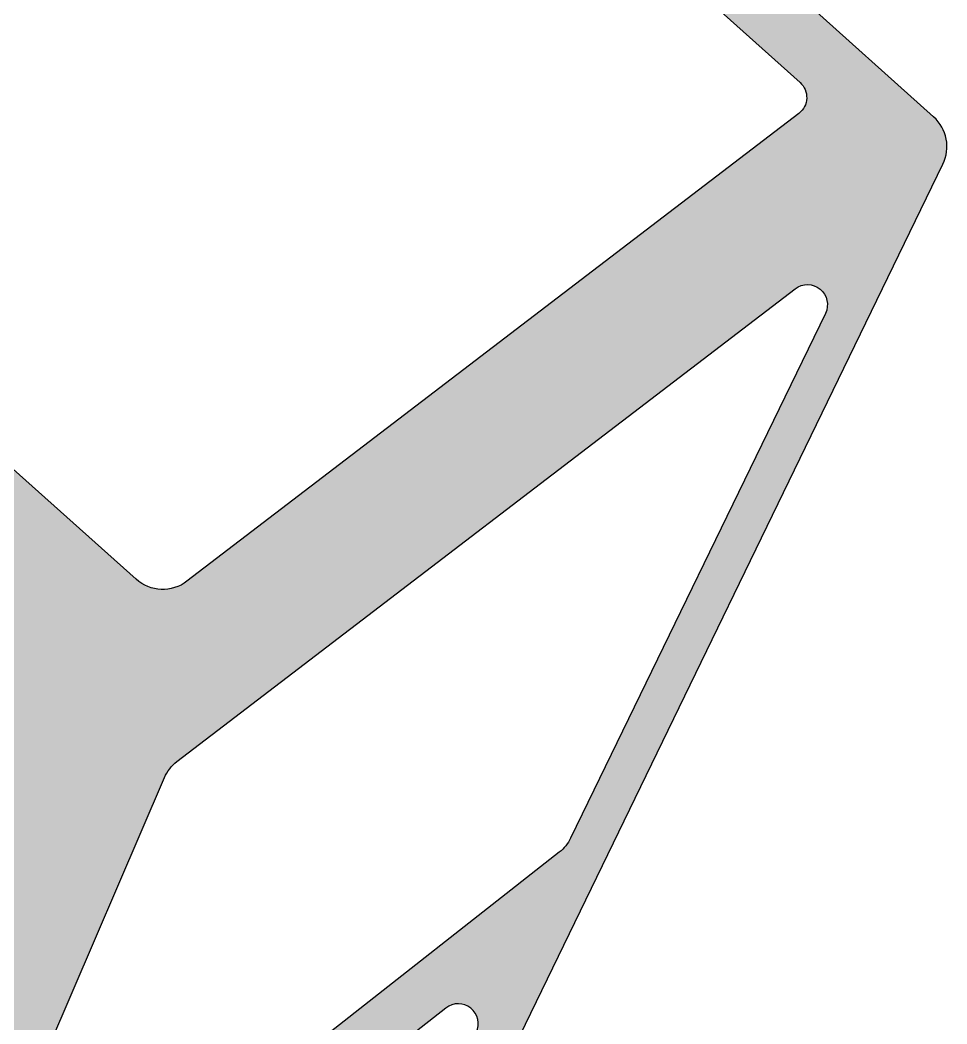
# Model space of a CAD drawing. Extents: x 181 to 485, y 440 to 775.
# Drawn here: x 439 to 485.4, y 601.4 to 651.6 of the extents above; entities that cross this region are included whole.
import ezdxf

# ---------------------------------------------------------------- set-up
doc = ezdxf.new("R2010")
doc.units = 0
doc.layers.add('LAYER_01', color=7, linetype='CONTINUOUS')

# ---------------------------------------------------------------- blocks, each defined once
blk = doc.blocks.new('*U1')
at = {"layer": 'LAYER_01', "linetype": 'CONTINUOUS'}
for points in [[(459.491, 665.081), (459.491, 669.357), (478.02, 648.451)], [(478.02, 648.451), (459.491, 669.357), (478.02, 652.727)], [(478.02, 648.451), (478.02, 652.727), (478.04, 648.433)], [(478.04, 648.433), (478.02, 652.727), (478.04, 652.709)], [(478.04, 648.433), (478.04, 652.709), (478.059, 648.414)], [(478.059, 648.414), (478.04, 652.709), (478.059, 652.692)], [(478.059, 648.414), (478.059, 652.692), (478.078, 648.395)], [(478.078, 648.395), (478.059, 652.692), (478.078, 652.675)], [(478.078, 648.395), (478.078, 652.675), (478.096, 648.375)], [(478.096, 648.375), (478.078, 652.675), (478.096, 652.658)], [(478.096, 648.375), (478.096, 652.658), (478.114, 648.354)], [(478.114, 648.354), (478.096, 652.658), (478.114, 652.642)], [(478.114, 648.354), (478.114, 652.642), (478.132, 648.333)], [(478.132, 648.333), (478.114, 652.642), (478.132, 652.627)], [(478.132, 648.333), (478.132, 652.627), (478.149, 648.312)], [(478.149, 648.312), (478.132, 652.627), (478.149, 652.612)], [(478.149, 648.312), (478.149, 652.612), (478.165, 648.29)], [(478.165, 648.29), (478.149, 652.612), (478.165, 652.597)], [(478.165, 648.29), (478.165, 652.597), (478.181, 648.267)], [(478.181, 648.267), (478.165, 652.597), (478.181, 652.583)], [(478.181, 648.267), (478.181, 652.583), (478.196, 648.244)], [(478.196, 648.244), (478.181, 652.583), (478.196, 652.569)], [(478.196, 648.244), (478.196, 652.569), (478.211, 648.22)], [(478.211, 648.22), (478.196, 652.569), (478.211, 652.556)], [(478.211, 648.22), (478.211, 652.556), (478.225, 648.196)], [(478.225, 648.196), (478.211, 652.556), (478.225, 652.543)], [(478.225, 648.196), (478.225, 652.543), (478.238, 648.172)], [(478.238, 648.172), (478.225, 652.543), (478.238, 652.532)], [(478.238, 648.172), (478.238, 652.532), (478.25, 648.147)], [(478.25, 648.147), (478.238, 652.532), (478.25, 652.52)], [(478.25, 648.147), (478.25, 652.52), (478.262, 648.122)], [(478.262, 648.122), (478.25, 652.52), (478.262, 652.509)], [(478.262, 648.122), (478.262, 652.509), (478.274, 648.096)], [(478.274, 648.096), (478.262, 652.509), (478.274, 652.499)], [(478.274, 648.096), (478.274, 652.499), (478.284, 648.07)], [(478.284, 648.07), (478.274, 652.499), (478.284, 652.49)], [(478.284, 648.07), (478.284, 652.49), (478.294, 648.044)], [(478.294, 648.044), (478.284, 652.49), (478.294, 652.481)], [(478.294, 648.044), (478.294, 652.481), (478.303, 648.018)], [(478.303, 648.018), (478.294, 652.481), (478.303, 652.473)], [(478.303, 648.018), (478.303, 652.473), (478.311, 647.991)], [(478.311, 647.991), (478.303, 652.473), (478.311, 652.466)], [(478.311, 647.991), (478.311, 652.466), (478.319, 647.964)], [(478.319, 647.964), (478.311, 652.466), (478.319, 652.459)], [(478.319, 647.964), (478.319, 652.459), (478.326, 647.937)], [(478.326, 647.937), (478.319, 652.459), (478.326, 652.453)], [(478.326, 647.937), (478.326, 652.453), (478.332, 647.91)], [(478.332, 647.91), (478.326, 652.453), (478.332, 652.447)], [(478.332, 647.91), (478.332, 652.447), (478.337, 647.883)], [(478.337, 647.883), (478.332, 652.447), (478.337, 652.443)], [(478.337, 647.883), (478.337, 652.443), (478.341, 647.856)], [(478.341, 647.856), (478.337, 652.443), (478.341, 652.439)], [(478.341, 647.856), (478.341, 652.439), (478.345, 647.829)], [(478.345, 647.829), (478.341, 652.439), (478.345, 652.435)], [(478.345, 647.829), (478.345, 652.435), (478.348, 647.802)], [(478.348, 647.802), (478.345, 652.435), (478.348, 652.433)], [(478.348, 647.802), (478.348, 652.433), (478.35, 647.775)], [(478.35, 647.775), (478.348, 652.433), (478.35, 652.431)], [(478.35, 647.775), (478.35, 652.431), (478.352, 647.748)], [(478.352, 647.748), (478.35, 652.431), (478.352, 652.429)], [(478.352, 647.748), (478.352, 652.429), (478.352, 647.721)], [(478.352, 647.721), (478.352, 652.429), (478.352, 652.429)], [(478.352, 647.721), (478.352, 652.429), (478.352, 647.694)], [(478.352, 647.694), (478.352, 652.429), (478.352, 652.429)], [(478.352, 638.352), (478.352, 652.429), (478.363, 638.352)], [(478.363, 638.352), (478.352, 652.429), (478.363, 652.419)], [(478.363, 638.352), (478.363, 652.419), (478.384, 638.353)], [(478.384, 638.353), (478.363, 652.419), (478.384, 652.4)], [(478.384, 638.353), (478.384, 652.4), (478.406, 638.353)], [(478.406, 638.353), (478.384, 652.4), (478.406, 652.38)], [(478.406, 638.353), (478.406, 652.38), (478.428, 638.352)], [(478.428, 638.352), (478.406, 652.38), (478.428, 652.361)], [(478.428, 638.352), (478.428, 652.361), (478.45, 638.351)], [(478.45, 638.351), (478.428, 652.361), (478.45, 652.342)], [(478.45, 638.351), (478.45, 652.342), (478.471, 638.349)], [(478.471, 638.349), (478.45, 652.342), (478.471, 652.322)], [(478.471, 638.349), (478.471, 652.322), (478.493, 638.347)], [(478.493, 638.347), (478.471, 652.322), (478.493, 652.303)], [(478.493, 638.347), (478.493, 652.303), (478.514, 638.345)], [(478.514, 638.345), (478.493, 652.303), (478.514, 652.283)], [(478.514, 638.345), (478.514, 652.283), (478.536, 638.342)], [(478.536, 638.342), (478.514, 652.283), (478.536, 652.264)], [(478.536, 638.342), (478.536, 652.264), (478.557, 638.339)], [(478.557, 638.339), (478.536, 652.264), (478.557, 652.245)], [(478.557, 638.339), (478.557, 652.245), (478.578, 638.335)], [(478.578, 638.335), (478.557, 652.245), (478.578, 652.226)], [(478.578, 638.335), (478.578, 652.226), (478.599, 638.33)], [(478.599, 638.33), (478.578, 652.226), (478.599, 652.207)], [(478.599, 638.33), (478.599, 652.207), (478.62, 638.326)], [(478.62, 638.326), (478.599, 652.207), (478.62, 652.188)], [(478.62, 638.326), (478.62, 652.188), (478.641, 638.321)], [(478.641, 638.321), (478.62, 652.188), (478.641, 652.169)], [(478.641, 638.321), (478.641, 652.169), (478.662, 638.315)], [(478.662, 638.315), (478.641, 652.169), (478.662, 652.151)], [(478.662, 638.315), (478.662, 652.151), (478.682, 638.309)], [(478.682, 638.309), (478.662, 652.151), (478.682, 652.133)], [(478.682, 638.309), (478.682, 652.133), (478.703, 638.302)], [(478.703, 638.302), (478.682, 652.133), (478.703, 652.114)], [(478.703, 638.302), (478.703, 652.114), (478.723, 638.296)], [(478.723, 638.296), (478.703, 652.114), (478.723, 652.096)], [(478.723, 638.296), (478.723, 652.096), (478.742, 638.288)], [(478.742, 638.288), (478.723, 652.096), (478.742, 652.079)], [(478.742, 638.288), (478.742, 652.079), (478.762, 638.281)], [(478.762, 638.281), (478.742, 652.079), (478.762, 652.061)], [(478.762, 638.281), (478.762, 652.061), (478.781, 638.273)], [(478.781, 638.273), (478.762, 652.061), (478.781, 652.044)], [(478.781, 638.273), (478.781, 652.044), (478.801, 638.264)], [(478.801, 638.264), (478.781, 652.044), (478.801, 652.026)], [(478.801, 638.264), (478.801, 652.026), (478.819, 638.256)], [(478.819, 638.256), (478.801, 652.026), (478.819, 652.01)], [(478.819, 638.256), (478.819, 652.01), (478.838, 638.247)], [(478.838, 638.247), (478.819, 652.01), (478.838, 651.993)], [(478.838, 638.247), (478.838, 651.993), (478.856, 638.237)], [(478.856, 638.237), (478.838, 651.993), (478.856, 651.976)], [(478.856, 638.237), (478.856, 651.976), (478.874, 638.227)], [(478.874, 638.227), (478.856, 651.976), (478.874, 651.96)], [(478.874, 638.227), (478.874, 651.96), (478.892, 638.217)], [(478.892, 638.217), (478.874, 651.96), (478.892, 651.944)], [(478.892, 638.217), (478.892, 651.944), (478.91, 638.207)], [(478.91, 638.207), (478.892, 651.944), (478.91, 651.929)], [(478.91, 638.207), (478.91, 651.929), (478.927, 638.196)], [(478.927, 638.196), (478.91, 651.929), (478.927, 651.913)], [(478.927, 638.196), (478.927, 651.913), (478.943, 638.185)], [(478.943, 638.185), (478.927, 651.913), (478.943, 651.898)], [(478.943, 638.185), (478.943, 651.898), (478.96, 638.174)], [(478.96, 638.174), (478.943, 651.898), (478.96, 651.883)], [(478.96, 638.174), (478.96, 651.883), (478.976, 638.163)], [(478.976, 638.163), (478.96, 651.883), (478.976, 651.869)], [(478.976, 638.163), (478.976, 651.869), (478.992, 638.151)], [(478.992, 638.151), (478.976, 651.869), (478.992, 651.855)], [(478.992, 638.151), (478.992, 651.855), (479.007, 638.139)], [(479.007, 638.139), (478.992, 651.855), (479.007, 651.841)], [(479.007, 638.139), (479.007, 651.841), (479.023, 638.127)], [(479.023, 638.127), (479.007, 651.841), (479.023, 651.827)], [(479.023, 638.127), (479.023, 651.827), (479.038, 638.114)], [(479.038, 638.114), (479.023, 651.827), (479.038, 651.814)], [(479.038, 638.114), (479.038, 651.814), (479.052, 638.102)], [(479.052, 638.102), (479.038, 651.814), (479.052, 651.8)], [(479.052, 638.102), (479.052, 651.8), (479.067, 638.088)], [(479.067, 638.088), (479.052, 651.8), (479.067, 651.787)], [(479.067, 638.088), (479.067, 651.787), (479.081, 638.075)], [(479.081, 638.075), (479.067, 651.787), (479.081, 651.774)], [(479.081, 638.075), (479.081, 651.774), (479.096, 638.061)], [(479.096, 638.061), (479.081, 651.774), (479.096, 651.762)], [(479.096, 638.061), (479.096, 651.762), (479.11, 638.047)], [(479.11, 638.047), (479.096, 651.762), (479.11, 651.749)], [(479.11, 638.047), (479.11, 651.749), (479.124, 638.032)], [(479.124, 638.032), (479.11, 651.749), (479.124, 651.736)], [(479.124, 638.032), (479.124, 651.736), (479.137, 638.017)], [(479.137, 638.017), (479.124, 651.736), (479.137, 651.724)], [(479.137, 638.017), (479.137, 651.724), (479.151, 638.002)], [(479.151, 638.002), (479.137, 651.724), (479.151, 651.712)], [(479.151, 638.002), (479.151, 651.712), (479.164, 637.986)], [(479.164, 637.986), (479.151, 651.712), (479.164, 651.7)], [(479.164, 637.986), (479.164, 651.7), (479.177, 637.97)], [(479.177, 637.97), (479.164, 651.7), (479.177, 651.689)], [(479.177, 637.97), (479.177, 651.689), (479.189, 637.953)], [(479.189, 637.953), (479.177, 651.689), (479.189, 651.678)], [(479.189, 637.953), (479.189, 651.678), (479.202, 637.937)], [(479.202, 637.937), (479.189, 651.678), (479.202, 651.667)], [(479.202, 637.937), (479.202, 651.667), (479.214, 637.92)], [(479.214, 637.92), (479.202, 651.667), (479.214, 651.656)], [(479.214, 637.92), (479.214, 651.656), (479.225, 637.902)], [(479.225, 637.902), (479.214, 651.656), (479.225, 651.645)], [(479.225, 637.902), (479.225, 651.645), (479.237, 637.884)], [(479.237, 637.884), (479.225, 651.645), (479.237, 651.635)], [(479.237, 637.884), (479.237, 651.635), (479.248, 637.866)], [(479.248, 637.866), (479.237, 651.635), (479.248, 651.625)], [(479.248, 637.866), (479.248, 651.625), (479.258, 637.848)], [(479.258, 637.848), (479.248, 651.625), (479.258, 651.616)], [(479.258, 637.848), (479.258, 651.616), (479.269, 637.83)], [(479.269, 637.83), (479.258, 651.616), (479.269, 651.606)], [(479.269, 637.83), (479.269, 651.606), (479.279, 637.811)], [(479.279, 637.811), (479.269, 651.606), (479.279, 651.597)], [(479.279, 637.811), (479.279, 651.597), (479.288, 637.792)], [(479.288, 637.792), (479.279, 651.597), (479.288, 651.589)], [(479.288, 637.792), (479.288, 651.589), (479.297, 637.772)], [(479.297, 637.772), (479.288, 651.589), (479.297, 651.58)], [(479.297, 637.772), (479.297, 651.58), (479.306, 637.753)], [(479.306, 637.753), (479.297, 651.58), (479.306, 651.573)], [(479.306, 637.753), (479.306, 651.573), (479.315, 637.733)], [(479.315, 637.733), (479.306, 651.573), (479.315, 651.565)], [(479.315, 637.733), (479.315, 651.565), (479.323, 637.713)], [(479.323, 637.713), (479.315, 651.565), (479.323, 651.558)], [(479.323, 637.713), (479.323, 651.558), (479.33, 637.692)], [(479.33, 637.692), (479.323, 651.558), (479.33, 651.551)], [(479.33, 637.692), (479.33, 651.551), (479.337, 637.672)], [(479.337, 637.672), (479.33, 651.551), (479.337, 651.545)], [(479.337, 637.672), (479.337, 651.545), (479.344, 637.651)], [(479.344, 637.651), (479.337, 651.545), (479.344, 651.539)], [(479.344, 637.651), (479.344, 651.539), (479.35, 637.631)], [(479.35, 637.631), (479.344, 651.539), (479.35, 651.533)], [(479.35, 637.631), (479.35, 651.533), (479.356, 637.61)], [(479.356, 637.61), (479.35, 651.533), (479.356, 651.528)], [(479.356, 637.61), (479.356, 651.528), (479.361, 637.589)], [(479.361, 637.589), (479.356, 651.528), (479.361, 651.523)], [(479.361, 637.589), (479.361, 651.523), (479.366, 637.568)], [(479.366, 637.568), (479.361, 651.523), (479.366, 651.519)], [(479.366, 637.568), (479.366, 651.519), (479.371, 637.546)], [(479.371, 637.546), (479.366, 651.519), (479.371, 651.515)], [(479.371, 637.546), (479.371, 651.515), (479.375, 637.525)], [(479.375, 637.525), (479.371, 651.515), (479.375, 651.511)], [(479.375, 637.525), (479.375, 651.511), (479.378, 637.504)], [(479.378, 637.504), (479.375, 651.511), (479.378, 651.508)], [(479.378, 637.504), (479.378, 651.508), (479.381, 637.482)], [(479.381, 637.482), (479.378, 651.508), (479.381, 651.505)], [(479.381, 637.482), (479.381, 651.505), (479.384, 637.461)], [(479.384, 637.461), (479.381, 651.505), (479.384, 651.503)], [(479.384, 637.461), (479.384, 651.503), (479.386, 637.439)], [(479.386, 637.439), (479.384, 651.503), (479.386, 651.501)], [(479.386, 637.439), (479.386, 651.501), (479.388, 637.417)], [(479.388, 637.417), (479.386, 651.501), (479.388, 651.5)], [(479.388, 637.417), (479.388, 651.5), (479.389, 637.396)], [(479.389, 637.396), (479.388, 651.5), (479.389, 651.498)], [(479.389, 637.396), (479.389, 651.498), (479.39, 637.374)], [(479.39, 637.374), (479.389, 651.498), (479.39, 651.498)], [(479.39, 637.374), (479.39, 651.498), (479.39, 637.353)], [(479.39, 637.353), (479.39, 651.498), (479.39, 651.498)], [(479.39, 632.489), (479.39, 651.498), (484.7, 643.416)], [(484.7, 643.416), (479.39, 651.498), (484.7, 646.732)], [(478.345, 638.352), (478.342, 647.56), (478.345, 647.587)], [(478.348, 638.352), (478.345, 647.587), (478.348, 647.614)], [(478.345, 638.352), (478.345, 647.587), (478.348, 638.352)], [(478.35, 638.352), (478.348, 647.614), (478.35, 647.641)], [(478.348, 638.352), (478.348, 647.614), (478.35, 638.352)], [(478.352, 638.352), (478.35, 647.641), (478.352, 647.667)], [(478.35, 638.352), (478.35, 647.641), (478.352, 638.352)], [(478.352, 638.352), (478.352, 647.667), (478.352, 647.694)], [(478.352, 638.352), (478.352, 647.667), (478.352, 638.352)], [(478.129, 638.318), (478.117, 647.062), (478.129, 647.076)], [(478.134, 638.319), (478.129, 647.076), (478.134, 647.083)], [(478.129, 638.318), (478.129, 647.076), (478.134, 638.319)], [(478.149, 638.323), (478.134, 647.083), (478.149, 647.103)], [(478.134, 638.319), (478.134, 647.083), (478.149, 638.323)], [(478.151, 638.324), (478.149, 647.103), (478.151, 647.105)], [(478.149, 638.323), (478.149, 647.103), (478.151, 638.324)], [(478.167, 638.328), (478.151, 647.105), (478.167, 647.127)], [(478.151, 638.324), (478.151, 647.105), (478.167, 638.328)], [(478.17, 638.328), (478.167, 647.127), (478.17, 647.131)], [(478.167, 638.328), (478.167, 647.127), (478.17, 638.328)], [(478.183, 638.331), (478.17, 647.131), (478.183, 647.15)], [(478.17, 638.328), (478.17, 647.131), (478.183, 638.331)], [(478.191, 638.333), (478.183, 647.15), (478.191, 647.162)], [(478.183, 638.331), (478.183, 647.15), (478.191, 638.333)], [(478.198, 638.334), (478.191, 647.162), (478.198, 647.173)], [(478.191, 638.333), (478.191, 647.162), (478.198, 638.334)], [(478.212, 638.337), (478.198, 647.173), (478.212, 647.196)], [(478.198, 638.334), (478.198, 647.173), (478.212, 638.337)], [(478.213, 638.337), (478.212, 647.196), (478.213, 647.197)], [(478.212, 638.337), (478.212, 647.196), (478.213, 638.337)], [(478.227, 638.339), (478.213, 647.197), (478.227, 647.221)], [(478.213, 638.337), (478.213, 647.197), (478.227, 638.339)], [(478.233, 638.34), (478.227, 647.221), (478.233, 647.234)], [(478.227, 638.339), (478.227, 647.221), (478.233, 638.34)], [(478.24, 638.341), (478.233, 647.234), (478.24, 647.246)], [(478.233, 638.34), (478.233, 647.234), (478.24, 638.341)], [(478.253, 638.343), (478.24, 647.246), (478.253, 647.271)], [(478.24, 638.341), (478.24, 647.246), (478.253, 638.343)], [(478.255, 638.344), (478.253, 647.271), (478.255, 647.276)], [(478.253, 638.343), (478.253, 647.271), (478.255, 638.344)], [(478.264, 638.345), (478.255, 647.276), (478.264, 647.296)], [(478.255, 638.344), (478.255, 647.276), (478.264, 638.345)], [(478.275, 638.346), (478.264, 647.296), (478.275, 647.322)], [(478.264, 638.345), (478.264, 647.296), (478.275, 638.346)], [(478.276, 638.346), (478.275, 647.322), (478.276, 647.324)], [(478.275, 638.346), (478.275, 647.322), (478.276, 638.346)], [(478.286, 638.347), (478.276, 647.324), (478.286, 647.348)], [(478.276, 638.346), (478.276, 647.324), (478.286, 638.347)], [(478.295, 638.348), (478.286, 647.348), (478.295, 647.374)], [(478.286, 638.347), (478.286, 647.348), (478.295, 638.348)], [(478.298, 638.348), (478.295, 647.374), (478.298, 647.381)], [(478.295, 638.348), (478.295, 647.374), (478.298, 638.348)], [(478.304, 638.349), (478.298, 647.381), (478.304, 647.4)], [(478.298, 638.348), (478.298, 647.381), (478.304, 638.349)], [(478.312, 638.35), (478.304, 647.4), (478.312, 647.426)], [(478.304, 638.349), (478.304, 647.4), (478.312, 638.35)], [(478.319, 638.35), (478.312, 647.426), (478.319, 647.451)], [(478.312, 638.35), (478.312, 647.426), (478.319, 638.35)], [(478.32, 638.35), (478.319, 647.451), (478.32, 647.453)], [(478.319, 638.35), (478.319, 647.451), (478.32, 638.35)], [(478.326, 638.351), (478.32, 647.453), (478.326, 647.48)], [(478.32, 638.35), (478.32, 647.453), (478.326, 638.351)], [(478.332, 638.351), (478.326, 647.48), (478.332, 647.507)], [(478.326, 638.351), (478.326, 647.48), (478.332, 638.351)], [(478.337, 638.351), (478.332, 647.507), (478.337, 647.533)], [(478.332, 638.351), (478.332, 647.507), (478.337, 638.351)], [(478.341, 638.351), (478.337, 647.533), (478.341, 647.556)], [(478.337, 638.351), (478.337, 647.533), (478.341, 638.351)], [(478.342, 638.352), (478.341, 647.556), (478.342, 647.56)], [(478.341, 638.351), (478.341, 647.556), (478.342, 638.352)], [(478.342, 638.352), (478.342, 647.56), (478.345, 638.352)], [(477.783, 638.147), (447.366, 623.533), (477.783, 646.777)], [(477.798, 638.159), (477.783, 646.777), (477.798, 646.789)], [(477.783, 638.147), (477.783, 646.777), (477.798, 638.159)], [(477.814, 638.17), (477.798, 646.789), (477.814, 646.801)], [(477.798, 638.159), (477.798, 646.789), (477.814, 638.17)], [(477.83, 638.181), (477.814, 646.801), (477.83, 646.813)], [(477.814, 638.17), (477.814, 646.801), (477.83, 638.181)], [(477.847, 638.192), (477.83, 646.813), (477.847, 646.826)], [(477.83, 638.181), (477.83, 646.813), (477.847, 638.192)], [(477.864, 638.203), (477.847, 646.826), (477.864, 646.839)], [(477.847, 638.192), (477.847, 646.826), (477.864, 638.203)], [(477.881, 638.213), (477.864, 646.839), (477.881, 646.852)], [(477.864, 638.203), (477.864, 646.839), (477.881, 638.213)], [(477.898, 638.224), (477.881, 646.852), (477.898, 646.865)], [(477.881, 638.213), (477.881, 646.852), (477.898, 638.224)], [(477.916, 638.233), (477.898, 646.865), (477.916, 646.879)], [(477.898, 638.224), (477.898, 646.865), (477.916, 638.233)], [(477.934, 638.243), (477.916, 646.879), (477.934, 646.893)], [(477.916, 638.233), (477.916, 646.879), (477.934, 638.243)], [(477.952, 638.252), (477.934, 646.893), (477.952, 646.907)], [(477.934, 638.243), (477.934, 646.893), (477.952, 638.252)], [(477.96, 638.255), (477.952, 646.907), (477.96, 646.912)], [(477.952, 638.252), (477.952, 646.907), (477.96, 638.255)], [(477.971, 638.261), (477.96, 646.912), (477.971, 646.921)], [(477.96, 638.255), (477.96, 646.912), (477.971, 638.261)], [(477.981, 638.265), (477.971, 646.921), (477.981, 646.929)], [(477.971, 638.261), (477.971, 646.921), (477.981, 638.265)], [(477.99, 638.269), (477.981, 646.929), (477.99, 646.936)], [(477.981, 638.265), (477.981, 646.929), (477.99, 638.269)], [(478.001, 638.274), (477.99, 646.936), (478.001, 646.946)], [(477.99, 638.269), (477.99, 646.936), (478.001, 638.274)], [(478.009, 638.277), (478.001, 646.946), (478.009, 646.953)], [(478.001, 638.274), (478.001, 646.946), (478.009, 638.277)], [(478.022, 638.282), (478.009, 646.953), (478.022, 646.964)], [(478.009, 638.277), (478.009, 646.953), (478.022, 638.282)], [(478.028, 638.285), (478.022, 646.964), (478.028, 646.97)], [(478.022, 638.282), (478.022, 646.964), (478.028, 638.285)], [(478.041, 638.29), (478.028, 646.97), (478.041, 646.982)], [(478.028, 638.285), (478.028, 646.97), (478.041, 638.29)], [(478.048, 638.292), (478.041, 646.982), (478.048, 646.988)], [(478.041, 638.29), (478.041, 646.982), (478.048, 638.292)], [(478.061, 638.297), (478.048, 646.988), (478.061, 647.001)], [(478.048, 638.292), (478.048, 646.988), (478.061, 638.297)], [(478.068, 638.299), (478.061, 647.001), (478.068, 647.008)], [(478.061, 638.297), (478.061, 647.001), (478.068, 638.299)], [(478.08, 638.303), (478.068, 647.008), (478.08, 647.021)], [(478.068, 638.299), (478.068, 647.008), (478.08, 638.303)], [(478.088, 638.306), (478.08, 647.021), (478.088, 647.029)], [(478.08, 638.303), (478.08, 647.021), (478.088, 638.306)], [(478.099, 638.309), (478.088, 647.029), (478.099, 647.041)], [(478.088, 638.306), (478.088, 647.029), (478.099, 638.309)], [(478.108, 638.312), (478.099, 647.041), (478.108, 647.052)], [(478.099, 638.309), (478.099, 647.041), (478.108, 638.312)], [(478.117, 638.315), (478.108, 647.052), (478.117, 647.062)], [(478.108, 638.312), (478.108, 647.052), (478.117, 638.315)], [(478.117, 638.315), (478.117, 647.062), (478.129, 638.318)], [(484.7, 643.416), (484.7, 646.732), (484.728, 643.474)], [(484.728, 643.474), (484.7, 646.732), (484.728, 646.706)], [(484.728, 643.474), (484.728, 646.706), (484.755, 643.53)], [(484.755, 643.53), (484.728, 646.706), (484.755, 646.68)], [(484.755, 643.53), (484.755, 646.68), (484.782, 643.586)], [(484.782, 643.586), (484.755, 646.68), (484.782, 646.653)], [(484.782, 643.586), (484.782, 646.653), (484.809, 643.641)], [(484.809, 643.641), (484.782, 646.653), (484.809, 646.626)], [(484.809, 643.641), (484.809, 646.626), (484.836, 643.696)], [(484.836, 643.696), (484.809, 646.626), (484.836, 646.598)], [(484.836, 643.696), (484.836, 646.598), (484.862, 643.749)], [(484.862, 643.749), (484.836, 646.598), (484.862, 646.569)], [(484.862, 643.749), (484.862, 646.569), (484.887, 643.802)], [(484.887, 643.802), (484.862, 646.569), (484.887, 646.539)], [(484.887, 643.802), (484.887, 646.539), (484.912, 643.854)], [(484.912, 643.854), (484.887, 646.539), (484.912, 646.509)], [(484.912, 643.854), (484.912, 646.509), (484.937, 643.905)], [(484.937, 643.905), (484.912, 646.509), (484.937, 646.478)], [(484.937, 643.905), (484.937, 646.478), (484.961, 643.954)], [(484.961, 643.954), (484.937, 646.478), (484.961, 646.447)], [(484.961, 643.954), (484.961, 646.447), (484.985, 644.003)], [(484.985, 644.003), (484.961, 646.447), (484.985, 646.415)], [(484.985, 644.003), (484.985, 646.415), (485.008, 644.051)], [(485.008, 644.051), (484.985, 646.415), (485.008, 646.382)], [(485.008, 644.051), (485.008, 646.382), (485.031, 644.097)], [(485.031, 644.097), (485.008, 646.382), (485.031, 646.349)], [(485.031, 644.097), (485.031, 646.349), (485.053, 644.142)], [(485.053, 644.142), (485.031, 646.349), (485.053, 646.315)], [(485.053, 644.142), (485.053, 646.315), (485.074, 644.186)], [(485.074, 644.186), (485.053, 646.315), (485.074, 646.281)], [(485.074, 644.186), (485.074, 646.281), (485.095, 644.229)], [(485.095, 644.229), (485.074, 646.281), (485.095, 646.246)], [(485.095, 644.229), (485.095, 646.246), (485.115, 644.27)], [(485.115, 644.27), (485.095, 646.246), (485.115, 646.21)], [(485.115, 644.27), (485.115, 646.21), (485.134, 644.31)], [(485.134, 644.31), (485.115, 646.21), (485.134, 646.174)], [(485.134, 644.31), (485.134, 646.174), (485.153, 644.348)], [(485.153, 644.348), (485.134, 646.174), (485.153, 646.138)], [(485.153, 644.348), (485.153, 646.138), (485.163, 644.369)], [(485.163, 644.369), (485.153, 646.138), (485.163, 646.117)], [(485.163, 644.369), (485.163, 646.117), (485.171, 644.386)], [(485.171, 644.386), (485.163, 646.117), (485.171, 646.101)], [(485.171, 644.386), (485.171, 646.101), (485.179, 644.403)], [(485.179, 644.403), (485.171, 646.101), (485.179, 646.083)], [(485.179, 644.403), (485.179, 646.083), (485.188, 644.423)], [(485.188, 644.423), (485.179, 646.083), (485.188, 646.063)], [(485.188, 644.423), (485.188, 646.063), (485.195, 644.438)], [(485.195, 644.438), (485.188, 646.063), (485.195, 646.048)], [(485.195, 644.438), (485.195, 646.048), (485.205, 644.461)], [(485.205, 644.461), (485.195, 646.048), (485.205, 646.026)], [(485.205, 644.461), (485.205, 646.026), (485.21, 644.473)], [(485.21, 644.473), (485.205, 646.026), (485.21, 646.013)], [(485.21, 644.473), (485.21, 646.013), (485.22, 644.499)], [(485.22, 644.499), (485.21, 646.013), (485.22, 645.987)], [(485.22, 644.499), (485.22, 645.987), (485.224, 644.509)], [(485.224, 644.509), (485.22, 645.987), (485.224, 645.978)], [(485.224, 644.509), (485.224, 645.978), (485.236, 644.538)], [(485.236, 644.538), (485.224, 645.978), (485.236, 645.949)], [(485.236, 644.538), (485.236, 645.949), (485.238, 644.545)], [(485.238, 644.545), (485.236, 645.949), (485.238, 645.942)], [(485.238, 644.545), (485.238, 645.942), (485.25, 644.577)], [(485.25, 644.577), (485.238, 645.942), (485.25, 645.91)], [(485.25, 644.577), (485.25, 645.91), (485.251, 644.581)], [(485.251, 644.581), (485.25, 645.91), (485.251, 645.905)], [(485.251, 644.581), (485.251, 645.905), (485.263, 644.616)], [(485.263, 644.616), (485.251, 645.905), (485.263, 645.87)], [(485.263, 644.616), (485.263, 645.87), (485.264, 644.618)], [(485.264, 644.618), (485.263, 645.87), (485.264, 645.868)], [(485.264, 644.618), (485.264, 645.868), (485.276, 644.655)], [(485.276, 644.655), (485.264, 645.868), (485.276, 645.831)], [(485.276, 644.655), (485.276, 645.831), (485.276, 644.656)], [(485.276, 644.656), (485.276, 645.831), (485.276, 645.83)], [(485.276, 644.656), (485.276, 645.83), (485.287, 644.693)], [(485.287, 644.693), (485.276, 645.83), (485.287, 645.793)], [(485.287, 644.693), (485.287, 645.793), (485.288, 644.696)], [(485.288, 644.696), (485.287, 645.793), (485.288, 645.79)], [(485.288, 644.696), (485.288, 645.79), (485.297, 644.732)], [(485.297, 644.732), (485.288, 645.79), (485.297, 645.755)], [(485.297, 644.732), (485.297, 645.755), (485.299, 644.737)], [(485.299, 644.737), (485.297, 645.755), (485.299, 645.75)], [(485.299, 644.737), (485.299, 645.75), (485.307, 644.77)], [(485.307, 644.77), (485.299, 645.75), (485.307, 645.716)], [(485.307, 644.77), (485.307, 645.716), (485.309, 644.777)], [(485.309, 644.777), (485.307, 645.716), (485.309, 645.71)], [(485.309, 644.777), (485.309, 645.71), (485.316, 644.809)], [(485.316, 644.809), (485.309, 645.71), (485.316, 645.677)], [(485.316, 644.809), (485.316, 645.677), (485.318, 644.818)], [(485.318, 644.818), (485.316, 645.677), (485.318, 645.669)], [(485.318, 644.818), (485.318, 645.669), (485.325, 644.848)], [(485.325, 644.848), (485.318, 645.669), (485.325, 645.638)], [(485.325, 644.848), (485.325, 645.638), (485.327, 644.859)], [(485.327, 644.859), (485.325, 645.638), (485.327, 645.628)], [(485.327, 644.859), (485.327, 645.628), (485.332, 644.888)], [(485.332, 644.888), (485.327, 645.628), (485.332, 645.598)], [(485.332, 644.888), (485.332, 645.598), (485.334, 644.9)], [(485.334, 644.9), (485.332, 645.598), (485.334, 645.587)], [(485.334, 644.9), (485.334, 645.587), (485.339, 644.928)], [(485.339, 644.928), (485.334, 645.587), (485.339, 645.558)], [(485.339, 644.928), (485.339, 645.558), (485.341, 644.942)], [(485.341, 644.942), (485.339, 645.558), (485.341, 645.545)], [(485.341, 644.942), (485.341, 645.545), (485.345, 644.968)], [(485.345, 644.968), (485.341, 645.545), (485.345, 645.518)], [(485.345, 644.968), (485.345, 645.518), (485.347, 644.983)], [(485.347, 644.983), (485.345, 645.518), (485.347, 645.504)], [(485.347, 644.983), (485.347, 645.504), (485.35, 645.008)], [(485.35, 645.008), (485.347, 645.504), (485.35, 645.477)], [(485.35, 645.008), (485.35, 645.477), (485.352, 645.025)], [(485.352, 645.025), (485.35, 645.477), (485.352, 645.463)], [(485.352, 645.025), (485.352, 645.463), (485.355, 645.049)], [(485.355, 645.049), (485.352, 645.463), (485.355, 645.436)], [(485.355, 645.049), (485.355, 645.436), (485.356, 645.067)], [(485.356, 645.067), (485.355, 645.436), (485.356, 645.421)], [(485.356, 645.067), (485.356, 645.421), (485.358, 645.09)], [(485.358, 645.09), (485.356, 645.421), (485.358, 645.395)], [(485.358, 645.09), (485.358, 645.395), (485.359, 645.109)], [(485.359, 645.109), (485.358, 645.395), (485.359, 645.38)], [(485.359, 645.109), (485.359, 645.38), (485.361, 645.131)], [(485.361, 645.131), (485.359, 645.38), (485.361, 645.354)], [(485.361, 645.131), (485.361, 645.354), (485.362, 645.151)], [(485.362, 645.151), (485.361, 645.354), (485.362, 645.338)], [(485.362, 645.151), (485.362, 645.338), (485.363, 645.172)], [(485.363, 645.172), (485.362, 645.338), (485.363, 645.311)], [(485.363, 645.172), (485.363, 645.311), (485.363, 645.194)], [(485.363, 645.194), (485.363, 645.311), (485.363, 645.296)], [(485.363, 645.194), (485.363, 645.296), (485.364, 645.213)], [(485.364, 645.213), (485.363, 645.296), (485.364, 645.266)], [(485.364, 645.213), (485.364, 645.266), (485.364, 645.255)], [(447.366, 614.903), (447.366, 623.533), (477.783, 638.147)], [(479.341, 632.389), (479.335, 637.025), (479.341, 637.044)], [(479.347, 632.401), (479.341, 637.044), (479.347, 637.064)], [(479.341, 632.389), (479.341, 637.044), (479.347, 632.401)], [(479.353, 632.413), (479.347, 637.064), (479.353, 637.083)], [(479.347, 632.401), (479.347, 637.064), (479.353, 632.413)], [(479.358, 632.424), (479.353, 637.083), (479.358, 637.103)], [(479.353, 632.413), (479.353, 637.083), (479.358, 632.424)], [(479.363, 632.434), (479.358, 637.103), (479.363, 637.123)], [(479.358, 632.424), (479.358, 637.103), (479.363, 632.434)], [(479.368, 632.443), (479.363, 637.123), (479.368, 637.143)], [(479.363, 632.434), (479.363, 637.123), (479.368, 632.443)], [(479.372, 632.452), (479.368, 637.143), (479.372, 637.163)], [(479.368, 632.443), (479.368, 637.143), (479.372, 632.452)], [(479.375, 632.459), (479.372, 637.163), (479.375, 637.184)], [(479.372, 632.452), (479.372, 637.163), (479.375, 632.459)], [(479.379, 632.466), (479.375, 637.184), (479.379, 637.205)], [(479.375, 632.459), (479.375, 637.184), (479.379, 632.466)], [(479.382, 632.472), (479.379, 637.205), (479.382, 637.226)], [(479.379, 632.466), (479.379, 637.205), (479.382, 632.472)], [(479.384, 632.477), (479.382, 637.226), (479.384, 637.246)], [(479.382, 632.472), (479.382, 637.226), (479.384, 632.477)], [(479.386, 632.481), (479.384, 637.246), (479.386, 637.268)], [(479.384, 632.477), (479.384, 637.246), (479.386, 632.481)], [(479.388, 632.485), (479.386, 637.268), (479.388, 637.289)], [(479.386, 632.481), (479.386, 637.268), (479.388, 632.485)], [(479.389, 632.487), (479.388, 637.289), (479.389, 637.31)], [(479.388, 632.485), (479.388, 637.289), (479.389, 632.487)], [(479.39, 632.488), (479.389, 637.31), (479.39, 637.331)], [(479.389, 632.487), (479.389, 637.31), (479.39, 632.488)], [(479.39, 632.489), (479.39, 637.331), (479.39, 637.353)], [(479.39, 632.488), (479.39, 637.331), (479.39, 632.489)], [(479.289, 632.282), (466.547, 610.695), (479.289, 636.916)], [(479.297, 632.299), (479.289, 636.916), (479.297, 636.933)], [(479.289, 632.282), (479.289, 636.916), (479.297, 632.299)], [(479.306, 632.316), (479.297, 636.933), (479.306, 636.951)], [(479.297, 632.299), (479.297, 636.933), (479.306, 632.316)], [(479.313, 632.332), (479.306, 636.951), (479.313, 636.969)], [(479.306, 632.316), (479.306, 636.951), (479.313, 632.332)], [(479.321, 632.347), (479.313, 636.969), (479.321, 636.988)], [(479.313, 632.332), (479.313, 636.969), (479.321, 632.347)], [(479.328, 632.361), (479.321, 636.988), (479.328, 637.006)], [(479.321, 632.347), (479.321, 636.988), (479.328, 632.361)], [(479.335, 632.375), (479.328, 637.006), (479.335, 637.025)], [(479.328, 632.361), (479.328, 637.006), (479.335, 632.375)], [(479.335, 632.375), (479.335, 637.025), (479.341, 632.389)], [(466.547, 606.061), (466.547, 610.695), (479.289, 632.282)], [(437.76, 593.972), (437.76, 629.942), (444.819, 610.408)], [(444.819, 610.408), (437.76, 629.942), (444.819, 623.631)], [(444.819, 610.408), (444.819, 623.631), (444.849, 610.478)], [(444.849, 610.478), (444.819, 623.631), (444.849, 623.604)], [(444.849, 610.478), (444.849, 623.604), (444.879, 610.55)], [(444.879, 610.55), (444.849, 623.604), (444.879, 623.579)], [(444.879, 610.55), (444.879, 623.579), (444.911, 610.623)], [(444.911, 610.623), (444.879, 623.579), (444.911, 623.553)], [(444.911, 610.623), (444.911, 623.553), (444.943, 610.698)], [(444.943, 610.698), (444.911, 623.553), (444.943, 623.528)], [(444.943, 610.698), (444.943, 623.528), (444.976, 610.775)], [(444.976, 610.775), (444.943, 623.528), (444.976, 623.504)], [(444.976, 610.775), (444.976, 623.504), (445.01, 610.853)], [(445.01, 610.853), (444.976, 623.504), (445.01, 623.48)], [(447.334, 614.879), (447.301, 623.485), (447.334, 623.509)], [(447.366, 614.903), (447.334, 623.509), (447.366, 623.533)], [(447.334, 614.879), (447.334, 623.509), (447.366, 614.903)], [(445.01, 610.853), (445.01, 623.48), (445.044, 610.934)], [(445.044, 610.934), (445.01, 623.48), (445.044, 623.456)], [(445.044, 610.934), (445.044, 623.456), (445.079, 611.015)], [(445.079, 611.015), (445.044, 623.456), (445.079, 623.434)], [(445.079, 611.015), (445.079, 623.434), (445.115, 611.098)], [(445.115, 611.098), (445.079, 623.434), (445.115, 623.411)], [(445.115, 611.098), (445.115, 623.411), (445.152, 611.183)], [(445.152, 611.183), (445.115, 623.411), (445.152, 623.39)], [(445.152, 611.183), (445.152, 623.39), (445.189, 611.269)], [(445.189, 611.269), (445.152, 623.39), (445.189, 623.369)], [(445.189, 611.269), (445.189, 623.369), (445.226, 611.357)], [(445.226, 611.357), (445.189, 623.369), (445.226, 623.349)], [(445.226, 611.357), (445.226, 623.349), (445.264, 611.446)], [(445.264, 611.446), (445.226, 623.349), (445.264, 623.329)], [(445.264, 611.446), (445.264, 623.329), (445.303, 611.537)], [(445.303, 611.537), (445.264, 623.329), (445.303, 623.311)], [(445.303, 611.537), (445.303, 623.311), (445.343, 611.628)], [(445.343, 611.628), (445.303, 623.311), (445.343, 623.293)], [(445.343, 611.628), (445.343, 623.293), (445.383, 611.721)], [(445.383, 611.721), (445.343, 623.293), (445.383, 623.276)], [(445.383, 611.721), (445.383, 623.276), (445.423, 611.816)], [(445.423, 611.816), (445.383, 623.276), (445.423, 623.259)], [(445.423, 611.816), (445.423, 623.259), (445.464, 611.911)], [(445.464, 611.911), (445.423, 623.259), (445.464, 623.244)], [(445.464, 611.911), (445.464, 623.244), (445.506, 612.008)], [(445.506, 612.008), (445.464, 623.244), (445.506, 623.229)], [(445.506, 612.008), (445.506, 623.229), (445.548, 612.105)], [(445.548, 612.105), (445.506, 623.229), (445.548, 623.215)], [(445.548, 612.105), (445.548, 623.215), (445.59, 612.204)], [(445.59, 612.204), (445.548, 623.215), (445.59, 623.202)], [(445.59, 612.204), (445.59, 623.202), (445.633, 612.303)], [(445.633, 612.303), (445.59, 623.202), (445.633, 623.19)], [(445.633, 612.303), (445.633, 623.19), (445.676, 612.404)], [(445.676, 612.404), (445.633, 623.19), (445.676, 623.179)], [(445.676, 612.404), (445.676, 623.179), (445.719, 612.505)], [(445.719, 612.505), (445.676, 623.179), (445.719, 623.169)], [(445.719, 612.505), (445.719, 623.169), (445.763, 612.606)], [(445.763, 612.606), (445.719, 623.169), (445.763, 623.16)], [(445.763, 612.606), (445.763, 623.16), (445.807, 612.709)], [(445.807, 612.709), (445.763, 623.16), (445.807, 623.152)], [(445.807, 612.709), (445.807, 623.152), (445.851, 612.812)], [(445.851, 612.812), (445.807, 623.152), (445.851, 623.145)], [(445.851, 612.812), (445.851, 623.145), (445.896, 612.915)], [(445.896, 612.915), (445.851, 623.145), (445.896, 623.138)], [(445.896, 612.915), (445.896, 623.138), (445.94, 613.019)], [(445.94, 613.019), (445.896, 623.138), (445.94, 623.133)], [(445.94, 613.019), (445.94, 623.133), (445.985, 613.123)], [(445.985, 613.123), (445.94, 623.133), (445.985, 623.129)], [(445.985, 613.123), (445.985, 623.129), (446.03, 613.228)], [(446.03, 613.228), (445.985, 623.129), (446.03, 623.126)], [(446.03, 613.228), (446.03, 623.126), (446.075, 613.333)], [(446.075, 613.333), (446.03, 623.126), (446.075, 623.123)], [(446.075, 613.333), (446.075, 623.123), (446.12, 613.437)], [(446.12, 613.437), (446.075, 623.123), (446.12, 623.122)], [(446.12, 613.437), (446.12, 623.122), (446.165, 613.542)], [(446.165, 613.542), (446.12, 623.122), (446.165, 623.122)], [(446.21, 613.647), (446.165, 623.122), (446.21, 623.123)], [(446.165, 613.542), (446.165, 623.122), (446.21, 613.647)], [(446.241, 613.72), (446.21, 623.123), (446.241, 623.124)], [(446.21, 613.647), (446.21, 623.123), (446.241, 613.72)], [(446.241, 613.72), (446.241, 623.124), (446.254, 613.75)], [(446.254, 613.75), (446.241, 623.124), (446.254, 623.124)], [(446.267, 613.778), (446.254, 623.124), (446.267, 623.125)], [(446.254, 613.75), (446.254, 623.124), (446.267, 613.778)], [(446.295, 613.835), (446.267, 623.125), (446.295, 623.127)], [(446.267, 613.778), (446.267, 623.125), (446.295, 613.835)], [(446.295, 613.835), (446.295, 623.127), (446.299, 613.843)], [(446.299, 613.843), (446.295, 623.127), (446.299, 623.127)], [(446.325, 613.892), (446.299, 623.127), (446.325, 623.129)], [(446.299, 613.843), (446.299, 623.127), (446.325, 613.892)], [(446.344, 613.925), (446.325, 623.129), (446.344, 623.131)], [(446.325, 613.892), (446.325, 623.129), (446.344, 613.925)], [(446.356, 613.947), (446.344, 623.131), (446.356, 623.132)], [(446.344, 613.925), (446.344, 623.131), (446.356, 613.947)], [(446.388, 614), (446.356, 623.132), (446.388, 623.136)], [(446.356, 613.947), (446.356, 623.132), (446.388, 614)], [(446.388, 614), (446.388, 623.136), (446.39, 614.002)], [(446.39, 614.002), (446.388, 623.136), (446.39, 623.136)], [(446.425, 614.056), (446.39, 623.136), (446.425, 623.141)], [(446.39, 614.002), (446.39, 623.136), (446.425, 614.056)], [(446.433, 614.066), (446.425, 623.141), (446.433, 623.142)], [(446.425, 614.056), (446.425, 623.141), (446.433, 614.066)], [(446.462, 614.109), (446.433, 623.142), (446.462, 623.146)], [(446.433, 614.066), (446.433, 623.142), (446.462, 614.109)], [(446.477, 614.128), (446.462, 623.146), (446.477, 623.148)], [(446.462, 614.109), (446.462, 623.146), (446.477, 614.128)], [(446.501, 614.16), (446.477, 623.148), (446.501, 623.153)], [(446.477, 614.128), (446.477, 623.148), (446.501, 614.16)], [(446.521, 614.184), (446.501, 623.153), (446.521, 623.156)], [(446.501, 614.16), (446.501, 623.153), (446.521, 614.184)], [(446.542, 614.21), (446.521, 623.156), (446.542, 623.16)], [(446.521, 614.184), (446.521, 623.156), (446.542, 614.21)], [(446.564, 614.236), (446.542, 623.16), (446.564, 623.165)], [(446.542, 614.21), (446.542, 623.16), (446.564, 614.236)], [(446.584, 614.259), (446.564, 623.165), (446.584, 623.169)], [(446.564, 614.236), (446.564, 623.165), (446.584, 614.259)], [(446.607, 614.285), (446.584, 623.169), (446.607, 623.174)], [(446.584, 614.259), (446.584, 623.169), (446.607, 614.285)], [(446.627, 614.306), (446.607, 623.174), (446.627, 623.179)], [(446.607, 614.285), (446.607, 623.174), (446.627, 614.306)], [(446.65, 614.33), (446.627, 623.179), (446.65, 623.185)], [(446.627, 614.306), (446.627, 623.179), (446.65, 614.33)], [(446.672, 614.352), (446.65, 623.185), (446.672, 623.191)], [(446.65, 614.33), (446.65, 623.185), (446.672, 614.352)], [(446.693, 614.372), (446.672, 623.191), (446.693, 623.196)], [(446.672, 614.352), (446.672, 623.191), (446.693, 614.372)], [(446.718, 614.397), (446.693, 623.196), (446.718, 623.204)], [(446.693, 614.372), (446.693, 623.196), (446.718, 614.397)], [(446.735, 614.411), (446.718, 623.204), (446.735, 623.209)], [(446.718, 614.397), (446.718, 623.204), (446.735, 614.411)], [(446.766, 614.439), (446.735, 623.209), (446.766, 623.219)], [(446.735, 614.411), (446.735, 623.209), (446.766, 614.439)], [(446.776, 614.448), (446.766, 623.219), (446.776, 623.222)], [(446.766, 614.439), (446.766, 623.219), (446.776, 614.448)], [(446.815, 614.48), (446.776, 623.222), (446.815, 623.235)], [(446.776, 614.448), (446.776, 623.222), (446.815, 614.48)], [(446.817, 614.483), (446.815, 623.235), (446.817, 623.236)], [(446.815, 614.48), (446.815, 623.235), (446.817, 614.483)], [(446.858, 614.515), (446.817, 623.236), (446.858, 623.251)], [(446.817, 614.483), (446.817, 623.236), (446.858, 614.515)], [(446.864, 614.52), (446.858, 623.251), (446.864, 623.253)], [(446.858, 614.515), (446.858, 623.251), (446.864, 614.52)], [(446.898, 614.546), (446.864, 623.253), (446.898, 623.266)], [(446.864, 614.52), (446.864, 623.253), (446.898, 614.546)], [(446.938, 614.576), (446.898, 623.266), (446.938, 623.283)], [(446.898, 614.546), (446.898, 623.266), (446.938, 614.576)], [(446.977, 614.606), (446.938, 623.283), (446.977, 623.3)], [(446.938, 614.576), (446.938, 623.283), (446.977, 614.606)], [(447.016, 614.635), (446.977, 623.3), (447.016, 623.318)], [(446.977, 614.606), (446.977, 623.3), (447.016, 614.635)], [(447.054, 614.664), (447.016, 623.318), (447.054, 623.337)], [(447.016, 614.635), (447.016, 623.318), (447.054, 614.664)], [(447.091, 614.693), (447.054, 623.337), (447.091, 623.356)], [(447.054, 614.664), (447.054, 623.337), (447.091, 614.693)], [(447.128, 614.721), (447.091, 623.356), (447.128, 623.376)], [(447.091, 614.693), (447.091, 623.356), (447.128, 614.721)], [(447.164, 614.749), (447.128, 623.376), (447.164, 623.397)], [(447.128, 614.721), (447.128, 623.376), (447.164, 614.749)], [(447.199, 614.776), (447.164, 623.397), (447.199, 623.418)], [(447.164, 614.749), (447.164, 623.397), (447.199, 614.776)], [(447.234, 614.802), (447.199, 623.418), (447.234, 623.44)], [(447.199, 614.776), (447.199, 623.418), (447.234, 614.802)], [(447.268, 614.828), (447.234, 623.44), (447.268, 623.462)], [(447.234, 614.802), (447.234, 623.44), (447.268, 614.828)], [(447.301, 614.854), (447.268, 623.462), (447.301, 623.485)], [(447.268, 614.828), (447.268, 623.462), (447.301, 614.854)], [(447.301, 614.854), (447.301, 623.485), (447.334, 614.879)], [(466.406, 605.771), (466.374, 610.404), (466.406, 610.45)], [(466.437, 605.835), (466.406, 610.45), (466.437, 610.498)], [(466.406, 605.771), (466.406, 610.45), (466.437, 605.835)], [(466.467, 605.896), (466.437, 610.498), (466.467, 610.546)], [(466.437, 605.835), (466.437, 610.498), (466.467, 605.896)], [(466.495, 605.954), (466.467, 610.546), (466.495, 610.595)], [(466.467, 605.896), (466.467, 610.546), (466.495, 605.954)], [(466.522, 606.009), (466.495, 610.595), (466.522, 610.645)], [(466.495, 605.954), (466.495, 610.595), (466.522, 606.009)], [(466.547, 606.061), (466.522, 610.645), (466.547, 610.695)], [(466.522, 606.009), (466.522, 610.645), (466.547, 606.061)], [(465.983, 604.899), (461.929, 606.816), (465.983, 609.995)], [(466.026, 604.989), (465.983, 609.995), (466.026, 610.031)], [(465.983, 604.899), (465.983, 609.995), (466.026, 604.989)], [(466.069, 605.078), (466.026, 610.031), (466.069, 610.067)], [(466.026, 604.989), (466.026, 610.031), (466.069, 605.078)], [(466.111, 605.164), (466.069, 610.067), (466.111, 610.105)], [(466.069, 605.078), (466.069, 610.067), (466.111, 605.164)], [(466.152, 605.248), (466.111, 610.105), (466.152, 610.144)], [(466.111, 605.164), (466.111, 610.105), (466.152, 605.248)], [(466.192, 605.33), (466.152, 610.144), (466.192, 610.185)], [(466.152, 605.248), (466.152, 610.144), (466.192, 605.33)], [(466.231, 605.41), (466.192, 610.185), (466.231, 610.226)], [(466.192, 605.33), (466.192, 610.185), (466.231, 605.41)], [(466.268, 605.487), (466.231, 610.226), (466.268, 610.269)], [(466.231, 605.41), (466.231, 610.226), (466.268, 605.487)], [(466.305, 605.562), (466.268, 610.269), (466.305, 610.313)], [(466.268, 605.487), (466.268, 610.269), (466.305, 605.562)], [(466.34, 605.634), (466.305, 610.313), (466.34, 610.358)], [(466.305, 605.562), (466.305, 610.313), (466.34, 605.634)], [(466.374, 605.704), (466.34, 610.358), (466.374, 610.404)], [(466.34, 605.634), (466.34, 610.358), (466.374, 605.704)], [(466.374, 605.704), (466.374, 610.404), (466.406, 605.771)], [(461.46, 602.268), (461.443, 606.435), (461.46, 606.449)], [(461.477, 602.257), (461.46, 606.449), (461.477, 606.462)], [(461.46, 602.268), (461.46, 606.449), (461.477, 602.257)], [(461.494, 602.246), (461.477, 606.462), (461.494, 606.475)], [(461.477, 602.257), (461.477, 606.462), (461.494, 602.246)], [(461.51, 602.235), (461.494, 606.475), (461.51, 606.488)], [(461.494, 602.246), (461.494, 606.475), (461.51, 602.235)], [(461.526, 602.223), (461.51, 606.488), (461.526, 606.501)], [(461.51, 602.235), (461.51, 606.488), (461.526, 602.223)], [(461.542, 602.211), (461.526, 606.501), (461.542, 606.513)], [(461.526, 602.223), (461.526, 606.501), (461.542, 602.211)], [(461.557, 602.199), (461.542, 606.513), (461.557, 606.525)], [(461.542, 602.211), (461.542, 606.513), (461.557, 602.199)], [(461.572, 602.187), (461.557, 606.525), (461.572, 606.537)], [(461.557, 602.199), (461.557, 606.525), (461.572, 602.187)], [(461.587, 602.174), (461.572, 606.537), (461.587, 606.548)], [(461.572, 602.187), (461.572, 606.537), (461.587, 602.174)], [(461.602, 602.161), (461.587, 606.548), (461.602, 606.56)], [(461.587, 602.174), (461.587, 606.548), (461.602, 602.161)], [(461.616, 602.147), (461.602, 606.56), (461.616, 606.571)], [(461.602, 602.161), (461.602, 606.56), (461.616, 602.147)], [(461.631, 602.133), (461.616, 606.571), (461.631, 606.583)], [(461.616, 602.147), (461.616, 606.571), (461.631, 602.133)], [(461.645, 602.119), (461.631, 606.583), (461.645, 606.594)], [(461.631, 602.133), (461.631, 606.583), (461.645, 602.119)], [(461.659, 602.104), (461.645, 606.594), (461.659, 606.605)], [(461.645, 602.119), (461.645, 606.594), (461.659, 602.104)], [(461.673, 602.089), (461.659, 606.605), (461.673, 606.616)], [(461.659, 602.104), (461.659, 606.605), (461.673, 602.089)], [(461.686, 602.074), (461.673, 606.616), (461.686, 606.626)], [(461.673, 602.089), (461.673, 606.616), (461.686, 602.074)], [(461.699, 602.058), (461.686, 606.626), (461.699, 606.637)], [(461.686, 602.074), (461.686, 606.626), (461.699, 602.058)], [(461.712, 602.042), (461.699, 606.637), (461.712, 606.647)], [(461.699, 602.058), (461.699, 606.637), (461.712, 602.042)], [(461.725, 602.026), (461.712, 606.647), (461.725, 606.657)], [(461.712, 602.042), (461.712, 606.647), (461.725, 602.026)], [(461.738, 602.009), (461.725, 606.657), (461.738, 606.667)], [(461.725, 602.026), (461.725, 606.657), (461.738, 602.009)], [(461.75, 601.992), (461.738, 606.667), (461.75, 606.676)], [(461.738, 602.009), (461.738, 606.667), (461.75, 601.992)], [(461.762, 601.975), (461.75, 606.676), (461.762, 606.685)], [(461.75, 601.992), (461.75, 606.676), (461.762, 601.975)], [(461.773, 601.957), (461.762, 606.685), (461.773, 606.694)], [(461.762, 601.975), (461.762, 606.685), (461.773, 601.957)], [(461.784, 601.939), (461.773, 606.694), (461.784, 606.703)], [(461.773, 601.957), (461.773, 606.694), (461.784, 601.939)], [(461.795, 601.92), (461.784, 606.703), (461.795, 606.712)], [(461.784, 601.939), (461.784, 606.703), (461.795, 601.92)], [(461.806, 601.902), (461.795, 606.712), (461.806, 606.72)], [(461.795, 601.92), (461.795, 606.712), (461.806, 601.902)], [(461.816, 601.883), (461.806, 606.72), (461.816, 606.728)], [(461.806, 601.902), (461.806, 606.72), (461.816, 601.883)], [(461.825, 601.864), (461.816, 606.728), (461.825, 606.735)], [(461.816, 601.883), (461.816, 606.728), (461.825, 601.864)], [(461.835, 601.844), (461.825, 606.735), (461.835, 606.743)], [(461.825, 601.864), (461.825, 606.735), (461.835, 601.844)], [(461.844, 601.825), (461.835, 606.743), (461.844, 606.75)], [(461.835, 601.844), (461.835, 606.743), (461.844, 601.825)], [(461.852, 601.805), (461.844, 606.75), (461.852, 606.756)], [(461.844, 601.825), (461.844, 606.75), (461.852, 601.805)], [(461.86, 601.785), (461.852, 606.756), (461.86, 606.763)], [(461.852, 601.805), (461.852, 606.756), (461.86, 601.785)], [(461.868, 601.764), (461.86, 606.763), (461.868, 606.769)], [(461.86, 601.785), (461.86, 606.763), (461.868, 601.764)], [(461.875, 601.744), (461.868, 606.769), (461.875, 606.774)], [(461.868, 601.764), (461.868, 606.769), (461.875, 601.744)], [(461.882, 601.723), (461.875, 606.774), (461.882, 606.78)], [(461.875, 601.744), (461.875, 606.774), (461.882, 601.723)], [(461.888, 601.702), (461.882, 606.78), (461.888, 606.785)], [(461.882, 601.723), (461.882, 606.78), (461.888, 601.702)], [(461.894, 601.681), (461.888, 606.785), (461.894, 606.789)], [(461.888, 601.702), (461.888, 606.785), (461.894, 601.681)], [(461.9, 601.66), (461.894, 606.789), (461.9, 606.794)], [(461.894, 601.681), (461.894, 606.789), (461.9, 601.66)], [(461.905, 601.639), (461.9, 606.794), (461.905, 606.798)], [(461.9, 601.66), (461.9, 606.794), (461.905, 601.639)], [(461.909, 601.618), (461.905, 606.798), (461.909, 606.801)], [(461.905, 601.639), (461.905, 606.798), (461.909, 601.618)], [(461.913, 601.596), (461.909, 606.801), (461.913, 606.804)], [(461.909, 601.618), (461.909, 606.801), (461.913, 601.596)], [(461.917, 601.575), (461.913, 606.804), (461.917, 606.807)], [(461.913, 601.596), (461.913, 606.804), (461.917, 601.575)], [(461.92, 601.553), (461.917, 606.807), (461.92, 606.81)], [(461.917, 601.575), (461.917, 606.807), (461.92, 601.553)], [(461.923, 601.531), (461.92, 606.81), (461.923, 606.812)], [(461.92, 601.553), (461.92, 606.81), (461.923, 601.531)], [(461.925, 601.51), (461.923, 606.812), (461.925, 606.813)], [(461.923, 601.531), (461.923, 606.812), (461.925, 601.51)], [(461.927, 601.488), (461.925, 606.813), (461.927, 606.815)], [(461.925, 601.51), (461.925, 606.813), (461.927, 601.488)], [(461.928, 601.466), (461.927, 606.815), (461.928, 606.816)], [(461.927, 601.488), (461.927, 606.815), (461.928, 601.466)], [(461.928, 601.466), (461.928, 606.816), (461.929, 601.445)], [(461.929, 601.445), (461.928, 606.816), (461.929, 606.816)], [(461.929, 601.445), (461.929, 606.816), (461.929, 601.423)], [(461.929, 601.423), (461.929, 606.816), (461.929, 606.816)], [(461.929, 596.557), (461.929, 606.816), (465.983, 604.899)], [(460.805, 602.413), (460.784, 605.919), (460.805, 605.936)], [(460.827, 602.416), (460.805, 605.936), (460.827, 605.952)], [(460.805, 602.413), (460.805, 605.936), (460.827, 602.416)], [(460.849, 602.418), (460.827, 605.952), (460.849, 605.969)], [(460.827, 602.416), (460.827, 605.952), (460.849, 602.418)], [(460.87, 602.419), (460.849, 605.969), (460.87, 605.987)], [(460.849, 602.418), (460.849, 605.969), (460.87, 602.419)], [(460.892, 602.42), (460.87, 605.987), (460.892, 606.004)], [(460.87, 602.419), (460.87, 605.987), (460.892, 602.42)], [(460.914, 602.421), (460.892, 606.004), (460.914, 606.021)], [(460.892, 602.42), (460.892, 606.004), (460.914, 602.421)], [(460.936, 602.421), (460.914, 606.021), (460.936, 606.038)], [(460.914, 602.421), (460.914, 606.021), (460.936, 602.421)], [(460.958, 602.421), (460.936, 606.038), (460.958, 606.055)], [(460.936, 602.421), (460.936, 606.038), (460.958, 602.421)], [(460.98, 602.42), (460.958, 606.055), (460.98, 606.072)], [(460.958, 602.421), (460.958, 606.055), (460.98, 602.42)], [(461.001, 602.418), (460.98, 606.072), (461.001, 606.089)], [(460.98, 602.42), (460.98, 606.072), (461.001, 602.418)], [(461.023, 602.417), (461.001, 606.089), (461.023, 606.106)], [(461.001, 602.418), (461.001, 606.089), (461.023, 602.417)], [(461.045, 602.414), (461.023, 606.106), (461.045, 606.123)], [(461.023, 602.417), (461.023, 606.106), (461.045, 602.414)], [(461.066, 602.411), (461.045, 606.123), (461.066, 606.14)], [(461.045, 602.414), (461.045, 606.123), (461.066, 602.411)], [(461.088, 602.408), (461.066, 606.14), (461.088, 606.157)], [(461.066, 602.411), (461.066, 606.14), (461.088, 602.408)], [(461.109, 602.405), (461.088, 606.157), (461.109, 606.174)], [(461.088, 602.408), (461.088, 606.157), (461.109, 602.405)], [(461.13, 602.4), (461.109, 606.174), (461.13, 606.19)], [(461.109, 602.405), (461.109, 606.174), (461.13, 602.4)], [(461.151, 602.396), (461.13, 606.19), (461.151, 606.207)], [(461.13, 602.4), (461.13, 606.19), (461.151, 602.396)], [(461.172, 602.391), (461.151, 606.207), (461.172, 606.223)], [(461.151, 602.396), (461.151, 606.207), (461.172, 602.391)], [(461.193, 602.385), (461.172, 606.223), (461.193, 606.24)], [(461.172, 602.391), (461.172, 606.223), (461.193, 602.385)], [(461.214, 602.38), (461.193, 606.24), (461.214, 606.256)], [(461.193, 602.385), (461.193, 606.24), (461.214, 602.38)], [(461.234, 602.373), (461.214, 606.256), (461.234, 606.272)], [(461.214, 602.38), (461.214, 606.256), (461.234, 602.373)], [(461.254, 602.366), (461.234, 606.272), (461.254, 606.288)], [(461.234, 602.373), (461.234, 606.272), (461.254, 602.366)], [(461.274, 602.359), (461.254, 606.288), (461.274, 606.303)], [(461.254, 602.366), (461.254, 606.288), (461.274, 602.359)], [(461.294, 602.352), (461.274, 606.303), (461.294, 606.319)], [(461.274, 602.359), (461.274, 606.303), (461.294, 602.352)], [(461.314, 602.344), (461.294, 606.319), (461.314, 606.334)], [(461.294, 602.352), (461.294, 606.319), (461.314, 602.344)], [(461.333, 602.336), (461.314, 606.334), (461.333, 606.349)], [(461.314, 602.344), (461.314, 606.334), (461.333, 602.336)], [(461.352, 602.327), (461.333, 606.349), (461.352, 606.364)], [(461.333, 602.336), (461.333, 606.349), (461.352, 602.327)], [(461.371, 602.318), (461.352, 606.364), (461.371, 606.379)], [(461.352, 602.327), (461.352, 606.364), (461.371, 602.318)], [(461.389, 602.309), (461.371, 606.379), (461.389, 606.393)], [(461.371, 602.318), (461.371, 606.379), (461.389, 602.309)], [(461.407, 602.299), (461.389, 606.393), (461.407, 606.408)], [(461.389, 602.309), (461.389, 606.393), (461.407, 602.299)], [(461.425, 602.289), (461.407, 606.408), (461.425, 606.422)], [(461.407, 602.299), (461.407, 606.408), (461.425, 602.289)], [(461.443, 602.279), (461.425, 606.422), (461.443, 606.435)], [(461.425, 602.289), (461.425, 606.422), (461.443, 602.279)], [(461.443, 602.279), (461.443, 606.435), (461.46, 602.268)], [(460.312, 602.208), (436.885, 587.178), (460.312, 605.548)], [(460.327, 602.22), (460.312, 605.548), (460.327, 605.561)], [(460.312, 602.208), (460.312, 605.548), (460.327, 602.22)], [(460.343, 602.231), (460.327, 605.561), (460.343, 605.573)], [(460.327, 602.22), (460.327, 605.561), (460.343, 602.231)], [(460.359, 602.243), (460.343, 605.573), (460.359, 605.586)], [(460.343, 602.231), (460.343, 605.573), (460.359, 602.243)], [(460.376, 602.254), (460.359, 605.586), (460.376, 605.599)], [(460.359, 602.243), (460.359, 605.586), (460.376, 602.254)], [(460.392, 602.265), (460.376, 605.599), (460.392, 605.612)], [(460.376, 602.254), (460.376, 605.599), (460.392, 602.265)], [(460.41, 602.276), (460.392, 605.612), (460.41, 605.625)], [(460.392, 602.265), (460.392, 605.612), (460.41, 602.276)], [(460.427, 602.286), (460.41, 605.625), (460.427, 605.639)], [(460.41, 602.276), (460.41, 605.625), (460.427, 602.286)], [(460.445, 602.296), (460.427, 605.639), (460.445, 605.653)], [(460.427, 602.286), (460.427, 605.639), (460.445, 602.296)], [(460.463, 602.306), (460.445, 605.653), (460.463, 605.667)], [(460.445, 602.296), (460.445, 605.653), (460.463, 602.306)], [(460.481, 602.315), (460.463, 605.667), (460.481, 605.681)], [(460.463, 602.306), (460.463, 605.667), (460.481, 602.315)], [(460.5, 602.324), (460.481, 605.681), (460.5, 605.696)], [(460.481, 602.315), (460.481, 605.681), (460.5, 602.324)], [(460.519, 602.333), (460.5, 605.696), (460.519, 605.711)], [(460.5, 602.324), (460.5, 605.696), (460.519, 602.333)], [(460.538, 602.341), (460.519, 605.711), (460.538, 605.726)], [(460.519, 602.333), (460.519, 605.711), (460.538, 602.341)], [(460.557, 602.349), (460.538, 605.726), (460.557, 605.741)], [(460.538, 602.341), (460.538, 605.726), (460.557, 602.349)], [(460.577, 602.357), (460.557, 605.741), (460.577, 605.756)], [(460.557, 602.349), (460.557, 605.741), (460.577, 602.357)], [(460.597, 602.364), (460.577, 605.756), (460.597, 605.772)], [(460.577, 602.357), (460.577, 605.756), (460.597, 602.364)], [(460.617, 602.371), (460.597, 605.772), (460.617, 605.787)], [(460.597, 602.364), (460.597, 605.772), (460.617, 602.371)], [(460.637, 602.377), (460.617, 605.787), (460.637, 605.803)], [(460.617, 602.371), (460.617, 605.787), (460.637, 602.377)], [(460.657, 602.383), (460.637, 605.803), (460.657, 605.819)], [(460.637, 602.377), (460.637, 605.803), (460.657, 602.383)], [(460.678, 602.389), (460.657, 605.819), (460.678, 605.836)], [(460.657, 602.383), (460.657, 605.819), (460.678, 602.389)], [(460.699, 602.394), (460.678, 605.836), (460.699, 605.852)], [(460.678, 602.389), (460.678, 605.836), (460.699, 602.394)], [(460.72, 602.399), (460.699, 605.852), (460.72, 605.869)], [(460.699, 602.394), (460.699, 605.852), (460.72, 602.399)], [(460.741, 602.403), (460.72, 605.869), (460.741, 605.885)], [(460.72, 602.399), (460.72, 605.869), (460.741, 602.403)], [(460.762, 602.407), (460.741, 605.885), (460.762, 605.902)], [(460.741, 602.403), (460.741, 605.885), (460.762, 602.407)], [(460.784, 602.41), (460.762, 605.902), (460.784, 605.919)], [(460.762, 602.407), (460.762, 605.902), (460.784, 602.41)], [(460.784, 602.41), (460.784, 605.919), (460.805, 602.413)], [(436.885, 583.838), (436.885, 587.178), (460.312, 602.208)], [(461.929, 596.557), (461.929, 601.402), (461.929, 601.423)]]:
    blk.add_solid(points, dxfattribs=at)

msp = doc.modelspace()

# ---------------------------------------------------------------- linework, layer by layer
at = {"layer": 'LAYER_01'}
for p, q in [((439.897, 682.667), (478.02, 648.451)), ((484.7, 646.732), (459.491, 669.357)), ((444.819, 623.631), (407.349, 657.132)), ((477.96, 646.912), (447.366, 623.533)), ((459.491, 591.541), (485.163, 644.369)), ((446.864, 614.52), (477.783, 638.147)), ((479.289, 636.916), (466.547, 610.695)), ((435.349, 588.36), (446.241, 613.72)), ((465.983, 609.995), (436.885, 587.178)), ((460.312, 602.208), (431.641, 579.725))]:
    msp.add_line(p, q, dxfattribs=at)
at = {"layer": 'LAYER_01', "extrusion": (0, 0, -1)}
for centre, radius, start, end in [((-477.353, 647.707), 1, 131.9085, 232.6132), ((-478.39, 637.353), 1, 52.6132, 205.9173), ((-446.152, 625.122), 2, 232.6132, 311.7992), ((-448.079, 612.931), 2, 23.2431, 52.6132), ((-464.748, 611.569), 2, 205.9173, 231.898)]:
    msp.add_arc(centre, radius, start, end, dxfattribs=at)
at = {"layer": 'LAYER_01'}
for centre, radius, end in [((483.364, 645.243), 2, 48.0915), ((460.929, 601.421), 1, 128.102)]:
    msp.add_arc(centre, radius, 334.0827, end, dxfattribs=at)

# ---------------------------------------------------------------- block references
msp.add_blockref('*U1', (0, 0), dxfattribs=at)

doc.saveas('drawing.dxf')
